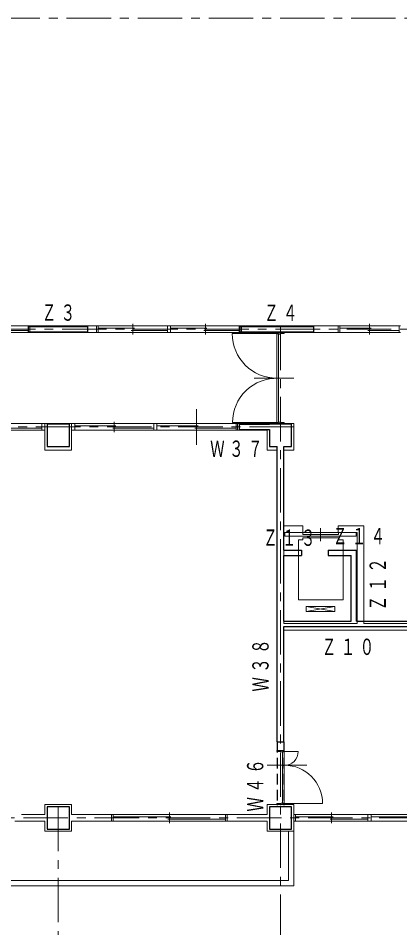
# Model space of a CAD drawing. Units: millimetres at full size, sheet at 1:200; details may follow other scales. Extents: x -55340 to 55340, y -38040 to 38040.
# Drawn here: x 23422 to 32004, y -23919 to -3446 of the extents above; entities that cross this region are included whole.
import ezdxf

# ---------------------------------------------------------------- set-up
doc = ezdxf.new("R2010")
doc.units = ezdxf.units.MM
doc.header["$LTSCALE"] = 200
doc.linetypes.add('CHAIN1', pattern=[8, 5, -1, 1, -1])
doc.linetypes.add('DASHED1', pattern=[1.8, 1.2, -0.6])
for name, color, linetype, lineweight in [('0-0_補助線', 4, 'Continuous', 9), ('0-1_通り芯', 3, 'Continuous', 18), ('0-5_建具(ｻｯｼ)', 4, 'Continuous', 9), ('2-2_躯体', 2, 'Continuous', 25)]:
    doc.layers.add(name, color=color, linetype=linetype, lineweight=lineweight)
doc.layers.add('2-3_外壁', color=2, linetype='Continuous')
doc.styles.add('ＭＳ ゴシック', font='')
doc.styles.get('ＭＳ ゴシック').set_extended_font_data('MS Gothic')

msp = doc.modelspace()

# ---------------------------------------------------------------- linework, layer by layer
at = {"layer": '0-0_補助線', "color": 3, "lineweight": 18}
for p, q in [((23684, -10370.6), (25184, -10370.6)), ((25219, -10370.6), (25184, -10370.6)), ((25184, -10370.6), (25184, -10520.6)), ((25219, -10520.6), (25219, -10370.6)), ((25219, -10419.9), (26034.6, -10419.9)), ((25999.6, -10563.5), (25999.6, -10327.8)), ((26850.3, -10520.6), (26850.3, -10370.6)), ((26850.3, -10419.9), (27665.9, -10419.9)), ((27630.9, -10563.5), (27630.9, -10327.8)), ((28446.5, -10370.6), (30621.5, -10370.6)), ((28446.5, -10370.6), (28446.5, -10520.6)), ((30656.5, -10370.6), (30621.5, -10370.6)), ((30621.5, -10370.6), (30621.5, -10520.6)), ((30656.5, -10520.6), (30656.5, -10370.6)), ((30656.5, -10419.9), (31356.5, -10419.9)), ((31321.5, -10563.5), (31321.5, -10327.8)), ((22833.4, -10471.3), (23649, -10471.3)), ((23649, -10520.6), (23684, -10520.6)), ((25219, -10520.6), (25184, -10520.6)), ((25964.6, -10471.3), (26780.3, -10471.3)), ((26780.3, -10520.6), (26850.3, -10520.6)), ((27595.9, -10471.3), (28411.5, -10471.3)), ((28411.5, -10520.6), (28446.5, -10520.6)), ((28446.5, -10520.6), (30621.5, -10520.6)), ((29279.5, -10545.6), (29236.5, -10545.6)), ((29275.5, -10548.6), (29275.5, -11545.6)), ((29279.5, -10545.6), (29279.5, -10555.6)), ((29304.5, -10555.6), (29279.5, -10555.6)), ((29304.5, -10545.6), (29304.5, -10555.6)), ((29406.5, -10545.6), (29304.5, -10545.6)), ((29406.5, -10520.6), (29406.5, -10545.6)), ((30656.5, -10520.6), (30621.5, -10520.6)), ((31286.5, -10471.3), (31986.5, -10471.3)), ((31986.5, -10520.6), (32021.5, -10520.6)), ((29275.5, -11545.6), (29239.5, -11545.6)), ((29275.5, -11550.6), (29275.5, -12542.6)), ((27431.5, -13050.6), (27431.5, -12243.6)), ((23951.5, -12671.3), (23026.5, -12671.3)), ((24021.5, -12570.6), (24021.5, -12720.6)), ((24021.5, -12570.6), (24021.5, -13170.6)), ((24621.5, -12570.6), (24691.5, -12570.6)), ((24621.5, -12720.6), (24621.5, -12570.6)), ((24691.5, -12619.9), (25616.5, -12619.9)), ((25546.5, -12671.3), (26471.5, -12671.3)), ((25581.5, -12763.5), (25581.5, -12527.8)), ((26541.5, -12720.6), (26541.5, -12570.6)), ((26541.5, -12619.9), (27466.5, -12619.9)), ((27396.5, -12671.3), (28321.5, -12671.3)), ((28356.5, -12570.6), (28356.5, -12720.6)), ((29406.5, -12570.6), (29236.5, -12570.6)), ((29275.5, -12542.6), (29239.5, -12542.6)), ((29304.5, -12535.6), (29304.5, -12545.6)), ((29406.5, -12545.6), (29304.5, -12545.6)), ((29406.5, -12545.6), (29406.5, -12570.6)), ((24021.5, -12720.6), (23951.5, -12720.6)), ((26471.5, -12720.6), (26541.5, -12720.6)), ((28321.5, -12720.6), (28356.5, -12720.6)), ((28356.5, -12720.6), (29021.5, -12720.6)), ((29246.5, -13170.6), (29246.5, -19925.6)), ((29821.5, -15020.6), (29821.5, -14870.6)), ((31196.5, -14870.6), (30621.5, -14870.6)), ((29396.5, -15020.6), (29821.5, -15020.6)), ((29396.5, -15020.6), (29396.5, -17070.6)), ((31046.5, -15020.6), (31046.5, -17070.6)), ((31046.5, -17070.6), (29396.5, -17070.6)), ((29396.5, -17220.6), (33246.5, -17220.6)), ((29396.5, -17220.6), (29396.5, -19925.6)), ((29236.5, -19950.6), (29338.5, -19950.6)), ((29338.5, -19960.6), (29338.5, -19950.6)), ((29338.5, -19960.6), (29363.5, -19960.6)), ((29363.5, -19950.6), (29406.5, -19950.6)), ((29363.5, -19960.6), (29363.5, -19950.6)), ((29367.5, -19953.6), (29403.5, -19953.6)), ((29367.5, -20258.1), (29367.5, -19953.6)), ((29403.5, -20258.1), (29403.5, -19953.6)), ((29406.5, -19950.6), (29406.5, -19925.6)), ((29367.5, -20258.1), (29403.5, -20258.1)), ((29403.5, -21117.6), (29403.5, -20263.1)), ((29236.5, -21145.6), (29406.5, -21145.6)), ((29363.5, -21120.6), (29363.5, -21110.6)), ((29363.5, -21120.6), (29406.5, -21120.6)), ((29367.5, -21117.6), (29403.5, -21117.6)), ((29396.5, -21145.6), (29621.5, -21145.6)), ((29406.5, -21145.6), (29406.5, -21120.6)), ((25521.5, -21370.6), (24621.5, -21370.6)), ((25556.5, -21370.6), (25521.5, -21370.6)), ((25556.5, -21520.6), (25556.5, -21370.6)), ((25556.5, -21419.9), (26856.5, -21419.9)), ((26786.5, -21471.3), (28086.5, -21471.3)), ((26821.5, -21563.5), (26821.5, -21327.7)), ((28086.5, -21370.6), (28121.5, -21370.6)), ((28086.5, -21520.6), (28086.5, -21370.6)), ((28121.5, -21370.6), (28121.5, -21520.6)), ((29656.5, -21370.6), (29621.5, -21370.6)), ((29656.5, -21520.6), (29656.5, -21370.6)), ((29656.5, -21419.9), (30506.5, -21419.9)), ((30436.5, -21471.3), (31286.5, -21471.3)), ((30471.5, -21563.5), (30471.5, -21327.7)), ((31286.5, -21370.6), (31356.5, -21370.6)), ((31286.5, -21520.6), (31286.5, -21370.6)), ((31356.5, -21419.9), (32206.5, -21419.9)), ((23346.5, -21520.6), (24021.5, -21520.6)), ((25556.5, -21520.6), (25521.5, -21520.6)), ((28086.5, -21520.6), (28121.5, -21520.6)), ((28121.5, -21520.6), (29021.5, -21520.6)), ((29656.5, -21520.6), (29621.5, -21520.6))]:
    msp.add_line(p, q, dxfattribs=at)
at = {"layer": '0-0_補助線'}
for p, q in [((29236.5, -10545.6), (28234, -10545.6)), ((29622.2, -11548.1), (28732.2, -11548.1)), ((29236.5, -12545.6), (28240.7, -12545.6)), ((30221.5, -14926.2), (30221.5, -15217.7)), ((29420.3, -15020.6), (31023.9, -15020.6)), ((29821.5, -15140.8), (30622.7, -15140.8)), ((30222.7, -15063.8), (30622.7, -15063.8)), ((30622.7, -15063.8), (30622.7, -15020.6)), ((31023.9, -15101.6), (31023.9, -15020.6)), ((29726.5, -16539), (29726.5, -15189)), ((30732.1, -15189), (30732.1, -16539)), ((30732.1, -16539), (29726.5, -16539)), ((30544.6, -16684.5), (29898.4, -16803.4)), ((29898.4, -16684.5), (29898.4, -16803.4)), ((30544.6, -16803.4), (30544.6, -16684.5)), ((29898.4, -16803.4), (30544.6, -16803.4)), ((29406.5, -19950.6), (29719, -19950.6)), ((29020.8, -20260.6), (29910.7, -20260.6)), ((29406.5, -21120.6), (30266.5, -21120.6)), ((29501.5, -22858.2), (18226, -22858.2)), ((29621.5, -22978.2), (18106, -22978.2))]:
    msp.add_line(p, q, dxfattribs=at)
at = {"layer": '0-0_補助線', "color": 3, "lineweight": 18}
for points in [[(23649, -10520.6), (23649, -10370.6), (23684, -10370.6)], [(23684, -10370.6), (23684, -10520.6), (25184, -10520.6)], [(26780.3, -10520.6), (26780.3, -10370.6), (26850.3, -10370.6)], [(28411.5, -10520.6), (28411.5, -10370.6), (28446.5, -10370.6)], [(31986.5, -10520.6), (31986.5, -10370.6), (32021.5, -10370.6)], [(29406.5, -10520.6), (29236.5, -10520.6), (29236.5, -10545.6)], [(29275.5, -10548.6), (29239.5, -10548.6), (29239.5, -11545.6)], [(29275.5, -11550.6), (29239.5, -11550.6), (29239.5, -12542.6)], [(24021.5, -12570.6), (23951.5, -12570.6), (23951.5, -12720.6)], [(24621.5, -12720.6), (24691.5, -12720.6), (24691.5, -12570.6)], [(26471.5, -12720.6), (26471.5, -12570.6), (26541.5, -12570.6)], [(28321.5, -12720.6), (28321.5, -12570.6), (28356.5, -12570.6)], [(28356.5, -12570.6), (29621.5, -12570.6), (29621.5, -13170.6), (29396.5, -13170.6), (29396.5, -14870.6), (29821.5, -14870.6)], [(29304.5, -12535.6), (29279.5, -12535.6), (29279.5, -12545.6), (29236.5, -12545.6), (29236.5, -12570.6)], [(29246.5, -13170.6), (29021.5, -13170.6), (29021.5, -12720.6)], [(31046.5, -15020.6), (30621.5, -15020.6), (30621.5, -14870.6)], [(31196.5, -14870.6), (31196.5, -17070.6), (33246.5, -17070.6), (33246.5, -16433.1)], [(29236.5, -19950.6), (29236.5, -19925.6), (29406.5, -19925.6)], [(29367.5, -21117.6), (29367.5, -20263.1), (29403.5, -20263.1)], [(23496.5, -21370.6), (24021.5, -21370.6), (24021.5, -21145.6), (24621.5, -21145.6), (24621.5, -21370.6)], [(28121.5, -21370.6), (29021.5, -21370.6), (29021.5, -21145.6), (29246.5, -21145.6)], [(29621.5, -21145.6), (29621.5, -21745.6), (29021.5, -21745.6), (29021.5, -21520.6)], [(29236.5, -21145.6), (29236.5, -21120.6), (29338.5, -21120.6), (29338.5, -21110.6), (29363.5, -21110.6)], [(25521.5, -21370.6), (25521.5, -21520.6), (24621.5, -21520.6), (24621.5, -21745.6), (24021.5, -21745.6), (24021.5, -21520.6)], [(31286.5, -21520.6), (31356.5, -21520.6), (31356.5, -21370.6)]]:
    msp.add_lwpolyline(points, dxfattribs=at)
msp.add_lwpolyline([(24021.5, -13170.6), (24021.5, -12570.6), (24621.5, -12570.6), (24621.5, -13170.6)], close=True, dxfattribs=at)
at = {"layer": '0-0_補助線'}
for points in [[(31023.9, -15101.6), (29420.3, -15101.6), (29420.3, -15020.6)], [(29821.5, -15140.8), (29821.5, -15189), (29726.5, -15189)], [(30221.5, -15063.8), (29821.5, -15063.8), (29821.5, -15020.6)], [(30732.1, -15189), (30622.7, -15189), (30622.7, -15140.8)], [(30544.6, -16684.5), (29898.4, -16684.5), (30544.6, -16803.4)]]:
    msp.add_lwpolyline(points, dxfattribs=at)
for centre, radius, start, end in [((29236.5, -10545.6), 1002.5, 180, 270), ((29236.5, -12545.6), 995.8, 87.75507, 180), ((29406.5, -19950.6), 312.5, 269.44951, 0), ((29406.5, -21120.6), 860, 0, 90)]:
    msp.add_arc(centre, radius, start, end, dxfattribs=at)
at = {"layer": '0-1_通り芯', "color": 4, "linetype": 'CHAIN1', "lineweight": 9}
for p, q in [((39909.7, -3445.6), (-43658.8, -3445.6)), ((29321.5, -10370.6), (29321.5, -26540.7)), ((41409.7, -10445.6), (-45158.8, -10445.6)), ((29621.5, -12645.6), (-43658.8, -12645.6)), ((24321.5, -21195.6), (24321.5, -26540.7)), ((-43658.8, -21445.6), (41409.7, -21445.6))]:
    msp.add_line(p, q, dxfattribs=at)
at = {"layer": '0-5_建具(ｻｯｼ)'}
for p, q in [((20456.5, -10370.6), (23649, -10370.6)), ((25219, -10370.6), (28411.5, -10370.6)), ((30656.5, -10370.6), (31986.5, -10370.6)), ((23649, -10520.6), (20456.5, -10520.6)), ((28411.5, -10520.6), (25219, -10520.6)), ((31986.5, -10520.6), (30656.5, -10520.6)), ((20321.4, -12570.6), (23951.5, -12570.6)), ((24691.5, -12570.6), (28321.5, -12570.6)), ((23951.5, -12720.6), (20321.4, -12720.6)), ((24691.5, -12720.6), (28321.5, -12720.6)), ((25556.5, -21370.6), (28086.5, -21370.6)), ((29656.5, -21370.6), (32986.5, -21370.6)), ((28086.5, -21520.6), (25556.5, -21520.6)), ((32986.5, -21520.6), (29656.5, -21520.6)), ((29501.5, -21745.6), (29501.5, -22858.2)), ((29621.5, -21745.6), (29621.5, -22978.2))]:
    msp.add_line(p, q, dxfattribs=at)
at = {"layer": '2-2_躯体'}
for p, q in [((23656.5, -10505.6), (23656.5, -10385.6)), ((23656.5, -10385.6), (24986.5, -10385.6)), ((24986.5, -10505.6), (24986.5, -10385.6)), ((28401.5, -10385.6), (30071.5, -10385.6)), ((28401.5, -10505.6), (28401.5, -10385.6)), ((30071.5, -10505.6), (30071.5, -10385.6)), ((23656.5, -10505.6), (24986.5, -10505.6)), ((28401.5, -10505.6), (30071.5, -10505.6)), ((24071.5, -12585.6), (24071.5, -13085.6)), ((28401.5, -12585.6), (29071.5, -12585.6)), ((28401.5, -12705.6), (28401.5, -12585.6)), ((29571.5, -12585.6), (29071.5, -12585.6)), ((29571.5, -13085.6), (29571.5, -12585.6)), ((28401.5, -12705.6), (29071.5, -12705.6)), ((29071.5, -12705.6), (29071.5, -13085.6)), ((24071.5, -13085.6), (24571.5, -13085.6)), ((29071.5, -13085.6), (29246.5, -13085.6)), ((29246.5, -19735.6), (29246.5, -13085.6)), ((29396.5, -15420.6), (29396.5, -13085.6)), ((29396.5, -13085.6), (29571.5, -13085.6)), ((29396.5, -15420.6), (29791.5, -15420.6)), ((29396.5, -17020.6), (29396.5, -15540.6)), ((29396.5, -15540.6), (29791.5, -15540.6)), ((29791.5, -15420.6), (29791.5, -15540.6)), ((30391.5, -15420.6), (30391.5, -15540.6)), ((30391.5, -15420.6), (31031.5, -15420.6)), ((30391.5, -15540.6), (30911.5, -15540.6)), ((31031.5, -17020.6), (31031.5, -15420.6)), ((29396.5, -19735.6), (29396.5, -17140.6)), ((29396.5, -17140.6), (33261.5, -17140.6)), ((31031.5, -17020.6), (33261.5, -17020.6)), ((29246.5, -19735.6), (29396.5, -19735.6)), ((24571.5, -21195.6), (24071.5, -21195.6)), ((24071.5, -21195.6), (24071.5, -21695.6)), ((24571.5, -21695.6), (24571.5, -21195.6)), ((29571.5, -21695.6), (29571.5, -21195.6)), ((24071.5, -21695.6), (24571.5, -21695.6)), ((29071.5, -21695.6), (29571.5, -21695.6))]:
    msp.add_line(p, q, dxfattribs=at)
at = {"layer": '2-2_躯体', "linetype": 'DASHED1'}
for p, q in [((29246.5, -19735.6), (29246.5, -21195.6)), ((29396.5, -19735.6), (29396.5, -21195.6))]:
    msp.add_line(p, q, dxfattribs=at)
at = {"layer": '2-2_躯体'}
for points in [[(24571.5, -13085.6), (24571.5, -12585.6), (24071.5, -12585.6)], [(29396.5, -17020.6), (30911.5, -17020.6), (30911.5, -15540.6)], [(29571.5, -21195.6), (29071.5, -21195.6), (29071.5, -21695.6)]]:
    msp.add_lwpolyline(points, dxfattribs=at)

# ---------------------------------------------------------------- texts
at = {"layer": '2-3_外壁', "char_height": 366.6, "attachment_point": 7, "style": 'ＭＳ ゴシック'}
for s, insert in [('\\T1.31;\\W0.65;Ｚ３', (23951.5, -10260.6)), ('\\T1.31;\\W0.65;Ｚ４', (28951.5, -10260.6)), ('\\T1.31;\\W0.65;Ｗ３７', (27739.7, -13325.5)), ('\\T1.31;\\W0.65;Ｚ１４', (30497.8, -15285.5)), ('\\T1.31;\\W0.65;Ｚ１３', (28929.7, -15327.5)), ('\\T1.31;\\W0.65;Ｚ１０', (30250.2, -17783.4))]:
    msp.add_mtext(s, dxfattribs=dict(at, insert=insert))
at = {"layer": '2-3_外壁', "char_height": 366.6, "attachment_point": 7, "rotation": 90, "style": 'ＭＳ ゴシック'}
for s, insert in [('\\T1.31;\\W0.65;Ｚ１２', (31691.4, -16777.3)), ('\\T1.31;\\W0.65;Ｗ３８', (29059.7, -18602.9)), ('\\T1.31;\\W0.65;Ｗ４６', (28940.3, -21303))]:
    msp.add_mtext(s, dxfattribs=dict(at, insert=insert))

doc.saveas('drawing.dxf')
